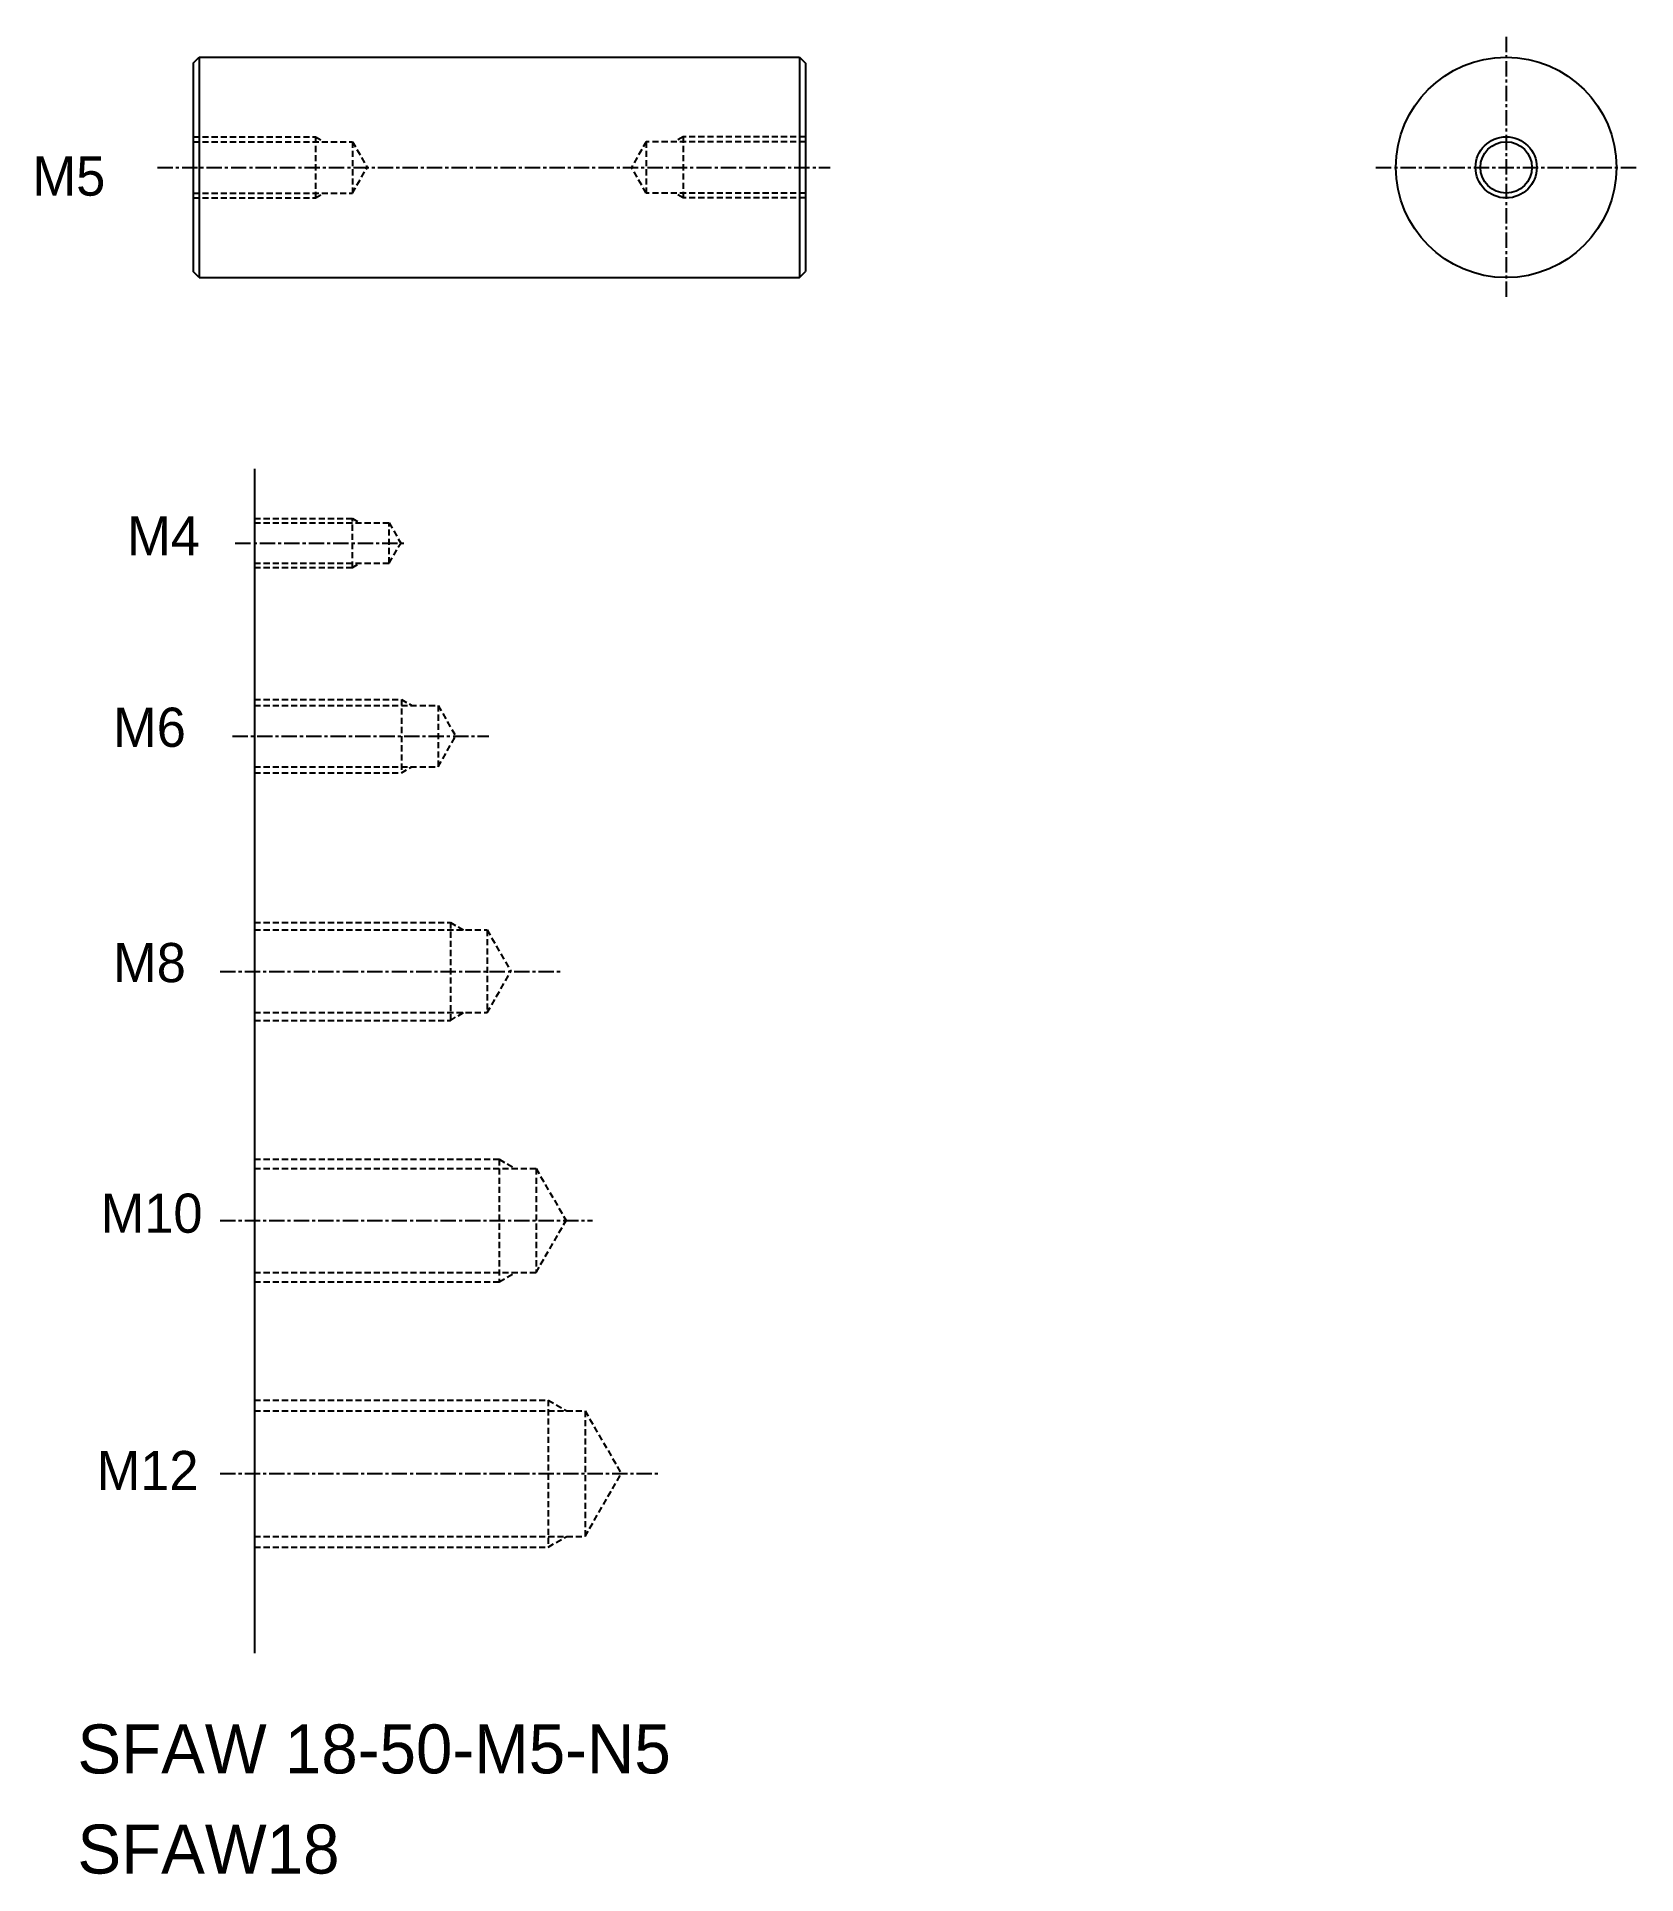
# Model space of a CAD drawing. Extents: x 248 to 379, y 144 to 294.
import ezdxf

# ---------------------------------------------------------------- set-up
doc = ezdxf.new("R2010")
doc.units = 0
doc.linetypes.add('CENTER', pattern=[2, 1.25, -0.25, 0.25, -0.25])
doc.linetypes.add('DASHED', pattern=[0.75, 0.5, -0.25])
doc.layers.get('0').update_dxf_attribs({"linetype": 'CONTINUOUS'})
doc.layers.add('CENTER', color=1, linetype='CENTER')

msp = doc.modelspace()

# ---------------------------------------------------------------- linework, layer by layer
at = {"color": 7, "linetype": 'CONTINUOUS'}
for p, q in [((261.03, 291.87), (261.53, 292.37)), ((261.03, 291.87), (261.03, 274.87)), ((261.53, 292.37), (310.53, 292.37)), ((261.53, 292.37), (261.53, 274.37)), ((310.53, 292.37), (310.53, 274.37)), ((310.53, 292.37), (311.03, 291.87)), ((311.03, 291.87), (311.03, 274.87)), ((261.53, 274.37), (261.03, 274.87)), ((310.53, 274.37), (311.03, 274.87)), ((261.53, 274.37), (310.53, 274.37)), ((266.03, 258.75), (266.03, 162))]:
    msp.add_line(p, q, dxfattribs=at)
at = {"color": 3, "linetype": 'DASHED'}
for p, q in [((261.03, 285.87), (271.03, 285.87)), ((261.03, 285.47), (274.03, 285.47)), ((271.03, 285.87), (271.03, 280.87)), ((271.03, 285.87), (271.63, 285.52)), ((274.03, 285.47), (274.03, 281.27)), ((274.03, 285.47), (275.24, 283.37)), ((298.03, 285.47), (296.82, 283.37)), ((311.03, 285.47), (298.03, 285.47)), ((298.03, 285.47), (298.03, 281.27)), ((301.03, 285.87), (300.42, 285.52)), ((311.03, 285.87), (301.03, 285.87)), ((301.03, 285.87), (301.03, 280.87)), ((274.03, 281.27), (275.24, 283.37)), ((298.03, 281.27), (296.82, 283.37)), ((261.03, 281.27), (274.03, 281.27)), ((261.03, 280.87), (271.03, 280.87)), ((264.28, 281.27), (264.28, 281.27)), ((267.53, 281.27), (267.53, 281.27)), ((271.03, 280.87), (271.63, 281.22)), ((311.03, 281.27), (298.03, 281.27)), ((301.03, 280.87), (300.42, 281.22)), ((311.03, 280.87), (301.03, 280.87)), ((266.03, 254.69), (274.03, 254.69)), ((266.03, 254.34), (277.03, 254.34)), ((274.03, 250.69), (274.03, 254.69)), ((274.03, 254.69), (274.63, 254.34)), ((277.03, 254.34), (277.98, 252.69)), ((277.03, 251.04), (277.03, 254.34)), ((277.03, 251.04), (277.98, 252.69)), ((266.03, 251.04), (277.03, 251.04)), ((266.03, 250.69), (274.03, 250.69)), ((274.03, 250.69), (274.63, 251.04)), ((266.03, 239.92), (278.03, 239.92)), ((266.03, 239.42), (281.03, 239.42)), ((278.03, 239.92), (278.89, 239.42)), ((278.03, 239.92), (278.03, 233.92)), ((281.03, 239.42), (281.03, 234.42)), ((281.03, 239.42), (282.47, 236.92)), ((281.03, 234.42), (282.47, 236.92)), ((266.03, 234.42), (281.03, 234.42)), ((278.03, 233.92), (278.89, 234.42)), ((266.03, 233.92), (278.03, 233.92)), ((266.03, 221.7), (282.03, 221.7)), ((266.03, 221.08), (285.03, 221.08)), ((282.03, 221.7), (282.03, 213.7)), ((282.03, 221.7), (283.11, 221.08)), ((285.03, 221.08), (285.03, 214.33)), ((285.03, 221.08), (286.98, 217.7)), ((285.03, 214.33), (286.98, 217.7)), ((266.03, 214.33), (285.03, 214.33)), ((266.03, 213.7), (282.03, 213.7)), ((282.03, 213.7), (283.11, 214.33)), ((266.03, 202.35), (286.03, 202.35)), ((266.03, 201.6), (289.03, 201.6)), ((286.03, 202.35), (286.03, 192.35)), ((286.03, 202.35), (287.33, 201.6)), ((289.03, 201.6), (289.03, 193.1)), ((289.03, 201.6), (291.48, 197.35)), ((289.03, 193.1), (291.48, 197.35)), ((266.03, 193.1), (289.03, 193.1)), ((266.03, 192.35), (286.03, 192.35)), ((286.03, 192.35), (287.33, 193.1)), ((266.03, 182.68), (290.03, 182.68)), ((266.03, 181.8), (293.03, 181.8)), ((290.03, 182.68), (290.03, 170.68)), ((290.03, 182.68), (291.54, 181.8)), ((293.03, 181.8), (295.99, 176.68)), ((293.03, 181.8), (293.03, 171.55)), ((293.03, 171.55), (295.99, 176.68)), ((266.03, 171.55), (293.03, 171.55)), ((290.03, 170.68), (291.54, 171.55)), ((266.03, 170.68), (290.03, 170.68))]:
    msp.add_line(p, q, dxfattribs=at)
at = {"color": 7, "linetype": 'CONTINUOUS'}
for radius in [9, 2.1]:
    msp.add_circle((368.25, 283.37), radius, dxfattribs=at)
at = {"color": 3, "linetype": 'CONTINUOUS'}
msp.add_circle((368.25, 283.37), 2.5, dxfattribs=at)
at = {"layer": 'CENTER', "color": 1, "linetype": 'CENTER'}
for p, q in [((368.25, 294.04), (368.25, 272.69)), ((258.12, 283.37), (313.06, 283.37)), ((357.62, 283.37), (378.87, 283.37)), ((264.47, 252.69), (278.42, 252.69)), ((264.25, 236.92), (285.18, 236.92)), ((263.24, 217.7), (291.14, 217.7)), ((263.24, 197.35), (293.65, 197.35)), ((263.24, 176.68), (298.98, 176.68))]:
    msp.add_line(p, q, dxfattribs=at)

# ---------------------------------------------------------------- texts
at = {"color": 7, "linetype": 'CONTINUOUS'}
for s, height, p in [('M5', 3.2, (247.91, 281.06)), ('M4', 3.2, (255.64, 251.67)), ('M6', 3.2, (254.49, 236.04)), ('M8', 3.2, (254.49, 216.82)), ('M10', 3.2, (253.47, 196.35)), ('M12', 3.2, (253.14, 175.33)), ('SFAW 18-50-M5-N5', 4, (251.58, 152.19)), ('SFAW18', 4, (251.58, 144.01))]:
    msp.add_text(s, height=height, dxfattribs=at).set_placement(p)

doc.saveas('drawing.dxf')
